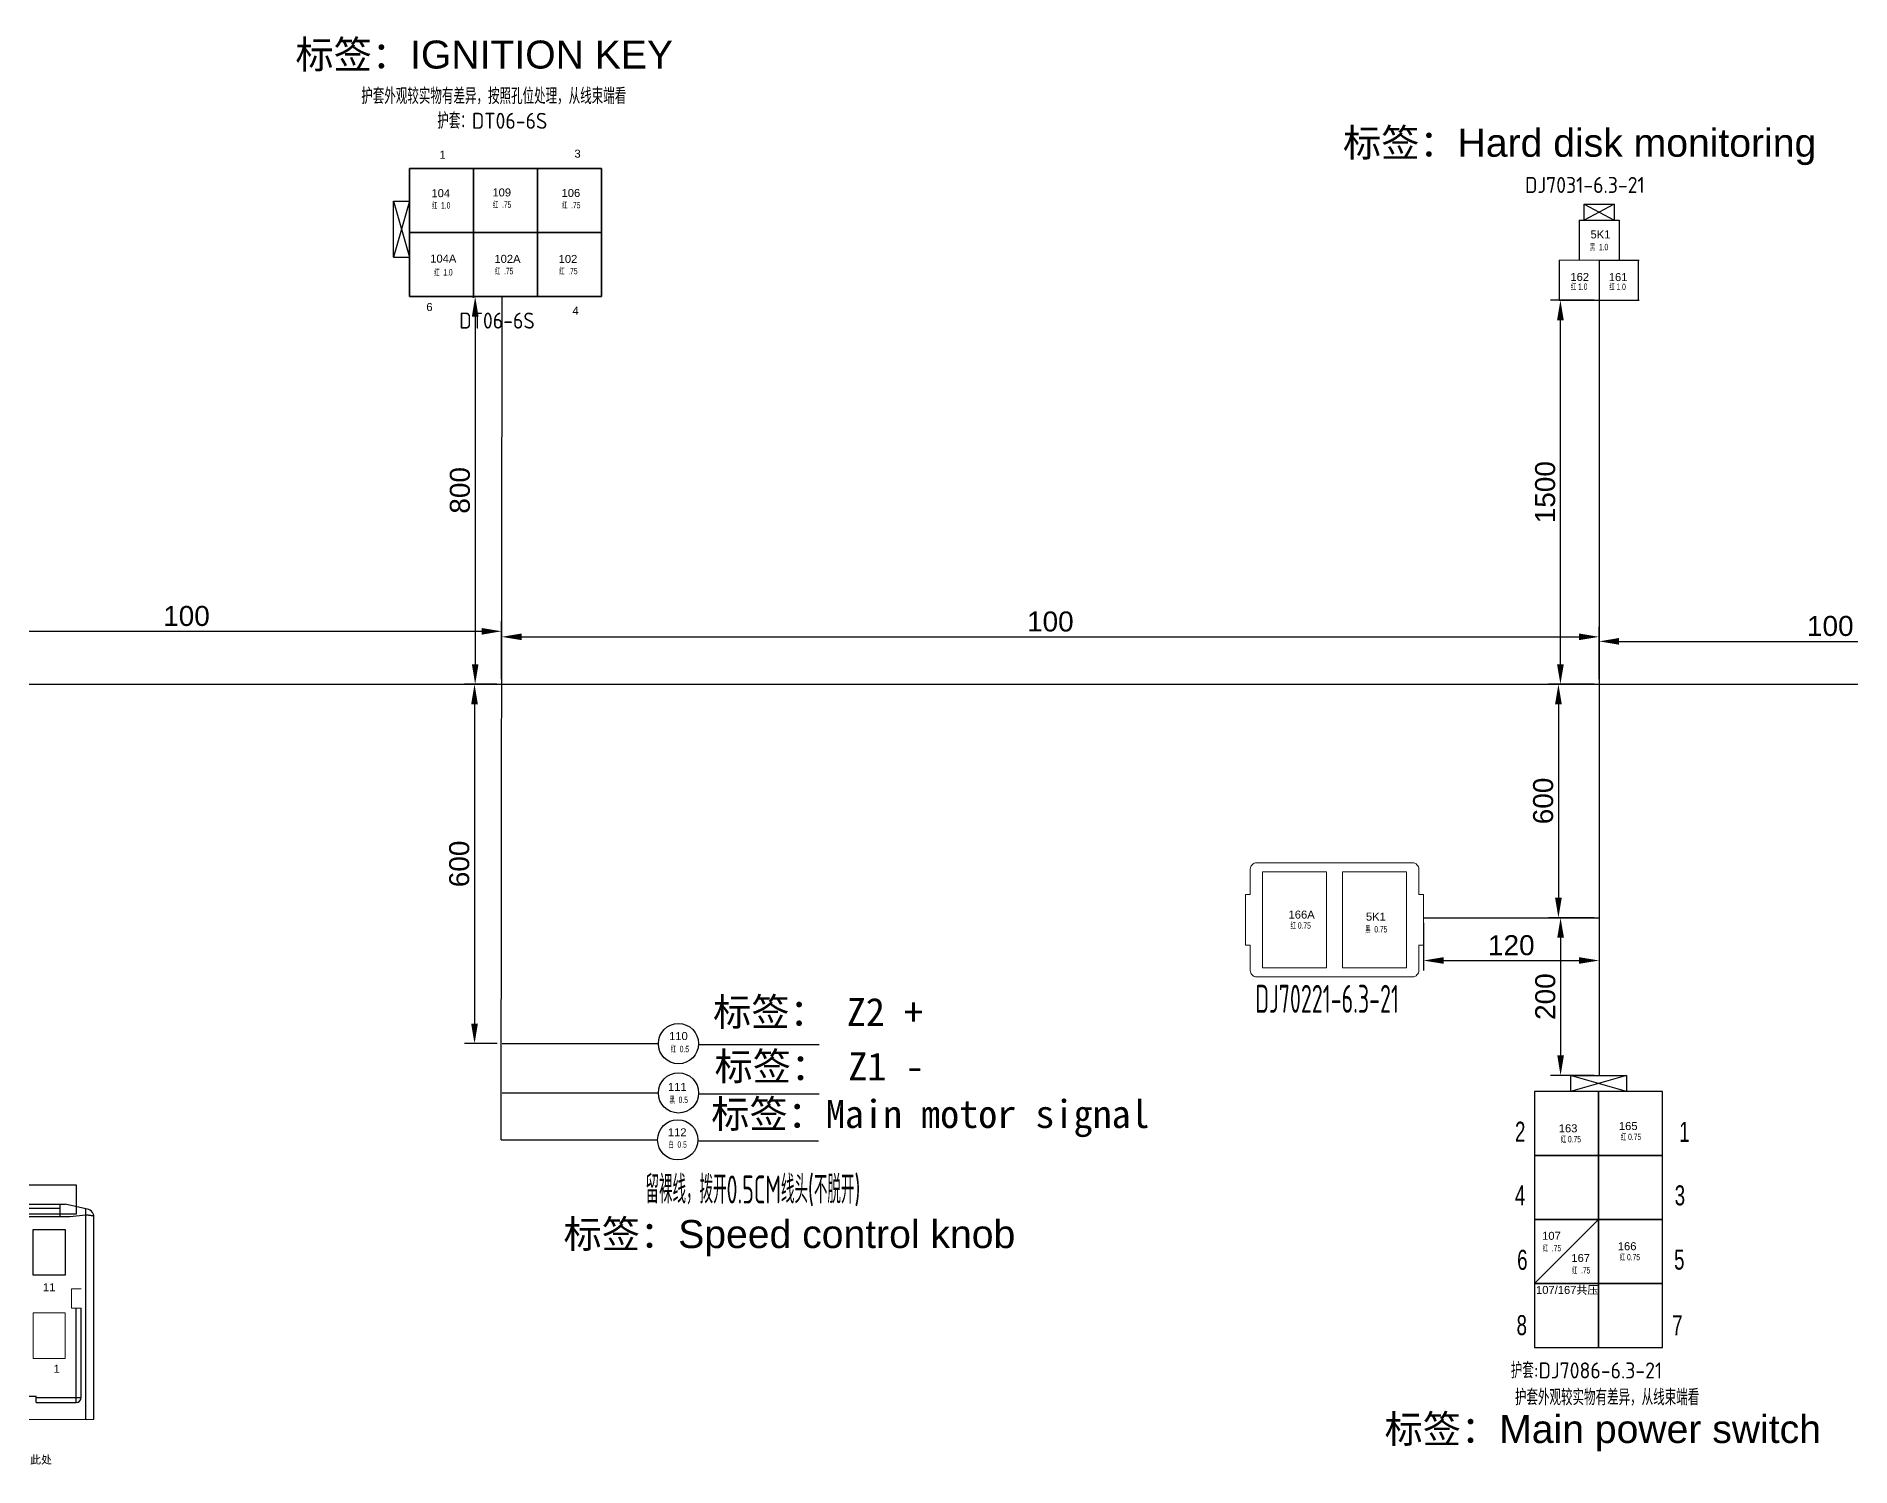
# Model space of a CAD drawing. Header units: millimetres. Extents: x 1762 to 3573, y 2019 to 2959.
# Drawn here: x 2346 to 2572.7, y 2234.4 to 2413.2 of the extents above; entities that cross this region are included whole.
import ezdxf

# ---------------------------------------------------------------- set-up
doc = ezdxf.new("R2010")
doc.units = ezdxf.units.MM
doc.layers.add('AM60', color=3, linetype='Continuous', lineweight=25)
doc.layers.add('护套层', color=3, linetype='Continuous', lineweight=0)
doc.layers.add('孔名层', color=1, linetype='Continuous')
doc.layers.add('线色线径', color=1, linetype='Continuous')
doc.styles.add('ISO Proportional', font='isocp.shx', dxfattribs={"bigfont": 'gbcbig.shx'})
doc.styles.get("Standard").update_dxf_attribs({"font": 'arial.ttf'})
doc.styles.add('技术要求及剖视用', font='gbenor.shx', dxfattribs={"width": 0.7, "bigfont": 'gbcbig.shx'})
doc.dimstyles.new('ISO-25', dxfattribs={"dimtxt": 2.5, "dimasz": 2.5, "dimexe": 1.25, "dimexo": 0.625, "dimtad": 1, "dimtxsty": 'Standard', "dimcen": 2.5, "dimadec": 0, "dimazin": 0, "dimtfac": 1, "dimtmove": 0, "dimatfit": 3, "dimfxl": 1, "dimarcsym": 0})

# ---------------------------------------------------------------- blocks, each defined once
blk = doc.blocks.new('A$C0bc29aab')
at = {"layer": 'AM60', "linetype": 'Continuous'}
for p, q in [((20.5, 37.62), (20.5, 41.22)), ((20.5, 41.22), (35.7, 41.22)), ((35.7, 41.22), (35.7, 37.62)), ((19.9, 38.22), (19.9, 40.62)), ((19.9, 40.62), (36.3, 40.62)), ((22.1, 31.22), (22.1, 39.22)), ((22.1, 39.22), (34.1, 39.22)), ((34.1, 38.62), (22.1, 38.62)), ((34.1, 39.22), (34.1, 31.22)), ((36.3, 40.62), (36.3, 38.22)), ((19.9, 38.22), (22.1, 38.22)), ((19.9, 34.17), (19.9, 37.28)), ((22.1, 37.28), (19.9, 37.28)), ((22.1, 36.74), (19.9, 36.74)), ((20.5, 37.62), (22.1, 37.62)), ((34.1, 38.02), (22.1, 38.02)), ((22.1, 37.82), (34.1, 37.82)), ((22.1, 36.76), (34.1, 36.76)), ((34.1, 38.22), (36.3, 38.22)), ((34.1, 37.62), (35.7, 37.62)), ((34.1, 37.28), (36.3, 37.28)), ((34.1, 36.74), (36.3, 36.74)), ((36.3, 37.28), (36.3, 34.17)), ((19.1, 31.22), (19.1, 35.22)), ((19.1, 34.82), (19.9, 34.82)), ((22.1, 34.17), (19.9, 34.17)), ((34.1, 34.17), (36.3, 34.17)), ((36.3, 34.82), (37.1, 34.82)), ((37.1, 31.22), (37.1, 35.22)), ((3.6, 32.82), (1, 32.22)), ((1, 32.22), (1, 5.78)), ((3.6, 32.82), (19.1, 32.82)), ((4.2, 31.22), (4.2, 32.82)), ((4.2, 32.32), (19.1, 32.32)), ((19.1, 33.82), (22.1, 33.82)), ((22.1, 32.77), (34.1, 32.77)), ((34.1, 33.82), (37.1, 33.82)), ((37.1, 32.82), (52.6, 32.82)), ((37.1, 32.32), (52, 32.32)), ((52, 31.22), (52, 32.82)), ((55.2, 32.22), (52.6, 32.82)), ((55.2, 5.94), (55.2, 32.22)), ((0, 31.22), (0, 5.78)), ((1.6, 31.42), (1, 31.42)), ((22.1, 31.22), (3, 31.22)), ((4.2, 31.61), (19.1, 31.61)), ((7.6, 26.82), (7.6, 29.62)), ((53.2, 31.22), (34.1, 31.22)), ((37.1, 31.61), (52, 31.61)), ((55.2, 31.42), (53.2, 31.22)), ((56.2, 5.94), (56.2, 31.22)), ((1.6, 22.22), (2.8, 22.22)), ((2.8, 22.22), (2.8, 19.82)), ((1.6, 19.82), (1.6, 8.62)), ((1.6, 19.82), (2.8, 19.82)), ((2.2, 19.82), (2.2, 8.02)), ((54, 8.02), (54, 19.82)), ((54.6, 8.62), (54.6, 19.82)), ((1.6, 8.62), (7.2, 8.62)), ((2.2, 8.02), (7.2, 8.02)), ((7.2, 8.02), (7.2, 8.82)), ((7.2, 8.82), (9, 8.82)), ((9, 8.02), (9, 8.82)), ((9, 8.62), (22.2, 8.62)), ((9, 8.02), (22.2, 8.02)), ((22.2, 8.82), (24, 8.82)), ((22.2, 8.02), (22.2, 8.82)), ((24, 8.02), (24, 8.82)), ((24, 8.62), (27.2, 8.62)), ((24, 8.02), (27.2, 8.02)), ((27.2, 8.82), (29, 8.82)), ((27.2, 8.02), (27.2, 8.82)), ((29, 8.02), (29, 8.82)), ((29, 8.62), (32.2, 8.62)), ((29, 8.02), (32.2, 8.02)), ((32.2, 8.82), (34, 8.82)), ((32.2, 8.02), (32.2, 8.82)), ((34, 8.02), (34, 8.82)), ((34, 8.62), (47.2, 8.62)), ((34, 8.02), (47.2, 8.02)), ((47.2, 8.82), (49, 8.82)), ((47.2, 8.02), (47.2, 8.82)), ((49, 8.02), (49, 8.82)), ((49, 8.62), (54.6, 8.62)), ((49, 8.02), (54, 8.02)), ((0, 5.78), (56.2, 5.94))]:
    blk.add_line(p, q, dxfattribs=at)
at = {"layer": 'AM60', "lineweight": 5}
for p, q in [((53.4, 22.22), (54.6, 22.22)), ((53.4, 19.82), (53.4, 22.22)), ((53.4, 19.82), (54.6, 19.82))]:
    blk.add_line(p, q, dxfattribs=at)
at = {"layer": 'AM60', "linetype": 'Continuous'}
for points in [[(1, 31.42), (19.1, 31.42), (19.1, 35.22), (1, 35.22)], [(54, 31.54), (37.1, 31.54), (37.1, 35.22), (54, 35.22)]]:
    blk.add_lwpolyline(points, close=True, dxfattribs=at)
at = {"layer": 'AM60'}
for points in [[(3.6, 29.62), (7.6, 29.62), (7.6, 23.92), (3.6, 23.92)], [(8.6, 29.62), (12.6, 29.62), (12.6, 23.92), (8.6, 23.92)], [(13.6, 29.62), (17.6, 29.62), (17.6, 23.92), (13.6, 23.92)], [(18.6, 29.62), (22.6, 29.62), (22.6, 23.92), (18.6, 23.92)], [(23.6, 29.62), (27.6, 29.62), (27.6, 23.92), (23.6, 23.92)], [(28.6, 29.62), (32.6, 29.62), (32.6, 23.92), (28.6, 23.92)], [(33.6, 29.62), (37.6, 29.62), (37.6, 23.92), (33.6, 23.92)], [(38.6, 29.62), (42.6, 29.62), (42.6, 23.92), (38.6, 23.92)], [(43.6, 29.62), (47.6, 29.62), (47.6, 23.92), (43.6, 23.92)], [(48.6, 29.62), (52.6, 29.62), (52.6, 23.92), (48.6, 23.92)], [(3.6, 19.22), (7.6, 19.22), (7.6, 13.52), (3.6, 13.52)], [(8.6, 19.22), (12.6, 19.22), (12.6, 13.52), (8.6, 13.52)], [(13.6, 19.22), (17.6, 19.22), (17.6, 13.52), (13.6, 13.52)], [(18.6, 19.22), (22.6, 19.22), (22.6, 13.52), (18.6, 13.52)], [(23.6, 19.22), (27.6, 19.22), (27.6, 13.52), (23.6, 13.52)], [(28.6, 19.22), (32.6, 19.22), (32.6, 13.52), (28.6, 13.52)]]:
    blk.add_lwpolyline(points, close=True, dxfattribs=at)
at = {"layer": 'AM60', "lineweight": 5}
for points in [[(33.6, 19.22), (37.6, 19.22), (37.6, 13.52), (33.6, 13.52)], [(38.6, 19.22), (42.6, 19.22), (42.6, 13.52), (38.6, 13.52)], [(43.6, 19.22), (47.6, 19.22), (47.6, 13.52), (43.6, 13.52)], [(48.6, 19.22), (52.6, 19.22), (52.6, 13.52), (48.6, 13.52)]]:
    blk.add_lwpolyline(points, close=True, dxfattribs=at)
at = {"layer": 'AM60', "linetype": 'Continuous'}
for centre, radius, start, end in [((20.5, 40.62), 0.6, 90, 180), ((35.7, 40.62), 0.6, 0, 90), ((20.5, 38.22), 0.6, 180, 270), ((35.7, 38.22), 0.6, 270, 0), ((1, 31.22), 1, 90, 180.0708), ((55.2, 31.22), 1, 359.9329, 90), ((2.2, 8.62), 0.6, 180, 270), ((54, 8.62), 0.6, 270, 0)]:
    blk.add_arc(centre, radius, start, end, dxfattribs=at)
for points, knots in [([(1, 31.42), (0.94, 31.42), (0.81, 31.42), (0.62, 31.41), (0.45, 31.39), (0.32, 31.37), (0.23, 31.35), (0.17, 31.34), (0.12, 31.32), (0.08, 31.3), (0.04, 31.28), (0.02, 31.27), (0, 31.25), (0, 31.23), (0, 31.22)], [0, 0, 0, 0, 0.187574, 0.367878, 0.533983, 0.679957, 0.743843, 0.800983, 0.851078, 0.893964, 0.92959, 0.958079, 0.980477, 1, 1, 1, 1]), ([(56.2, 31.22), (56.2, 31.23), (56.2, 31.25), (56.18, 31.27), (56.16, 31.28), (56.12, 31.3), (56.08, 31.32), (56.03, 31.34), (55.97, 31.35), (55.88, 31.37), (55.75, 31.39), (55.58, 31.41), (55.4, 31.42), (55.27, 31.42), (55.2, 31.42)], [0, 0, 0, 0, 0.019498, 0.041902, 0.070401, 0.106029, 0.148912, 0.199008, 0.25615, 0.320037, 0.466012, 0.632119, 0.812425, 1, 1, 1, 1])]:
    blk.add_open_spline(points, degree=3, knots=knots, dxfattribs=at)
at = {"layer": 'AM60', "color": 1}
for s, p in [('20', (4.81, 22.22)), ('11', (49.84, 21.92)), ('10', (4.59, 11.56)), ('1', (51.16, 11.73))]:
    blk.add_text(s, height=1, dxfattribs=at).set_placement(p)
at = {"layer": 'AM60', "color": 3, "style": 'ISO Proportional'}
blk.add_text('5557-20Y', height=2, dxfattribs=at).set_placement((21.97, -0.02))
blk = doc.blocks.new('A$C21147477')
at = {"color": 3}
for p, q in [((2.01, 12.02), (2.01, 20.02)), ((2.01, 20.02), (2.01, 12.02)), ((2.01, 12.02), (2.01, 20.02)), ((2.01, 20.02), (2.01, 12.02)), ((2.01, 20.02), (2.01, 12.02)), ((18.01, 20.02), (2.01, 20.02)), ((2.01, 20.02), (18.01, 20.02)), ((10.01, 3.87), (10.01, 20.02)), ((10.01, 20.02), (10.01, 3.87)), ((10.01, 3.87), (10.01, 20.02)), ((10.01, 20.02), (10.01, 3.87)), ((10.01, 20.02), (10.01, 3.87)), ((10.01, 3.87), (10.01, 20.02)), ((10.01, 20.02), (10.01, 3.87)), ((10.01, 3.87), (10.01, 20.02)), ((10.01, 20.02), (10.01, 3.87)), ((10.01, 20.02), (10.01, 3.87)), ((10.01, 3.87), (10.01, 20.02)), ((10.01, 20.02), (10.01, 3.87)), ((10.01, 3.87), (10.01, 20.02)), ((10.01, 20.02), (10.01, 3.87)), ((10.01, 20.02), (10.01, 4.02)), ((18.01, 12.02), (18.01, 20.02)), ((18.01, 20.02), (18.01, 12.02)), ((18.01, 12.02), (18.01, 20.02)), ((18.01, 20.02), (18.01, 12.02)), ((18.01, 20.02), (18.01, 12.02)), ((18.01, 12.02), (18.01, 20.02)), ((18.01, 20.02), (18.01, 12.02)), ((18.01, 12.02), (18.01, 20.02)), ((18.01, 20.02), (18.01, 12.02)), ((18.01, 20.02), (18.01, 12.02)), ((26.01, 20.02), (18.01, 20.02)), ((18.01, 20.02), (26.01, 20.02)), ((26.01, 12.02), (26.01, 20.02)), ((26.01, 20.02), (26.01, 12.02)), ((26.01, 12.02), (26.01, 20.02)), ((26.01, 20.02), (26.01, 12.02)), ((26.01, 20.02), (26.01, 12.02)), ((0, 15.94), (2, 8.94)), ((0, 8.94), (0, 15.94)), ((0, 15.94), (2, 15.94)), ((2, 15.94), (0, 8.94)), ((2.01, 4.02), (2.01, 12.02)), ((2.01, 12.02), (2.01, 4.02)), ((2.01, 4.02), (2.01, 12.02)), ((2.01, 12.02), (2.01, 4.02)), ((2.01, 12.02), (2.01, 4.02)), ((10.01, 12.02), (2.01, 12.02)), ((2.01, 12.02), (10.01, 12.02)), ((10.01, 12.02), (2.01, 12.02)), ((2.01, 12.02), (10.01, 12.02)), ((2.01, 12.02), (10.01, 12.02)), ((18.01, 12.02), (10.01, 12.02)), ((10.01, 12.02), (18.01, 12.02)), ((18.01, 12.02), (10.01, 12.02)), ((10.01, 12.02), (18.01, 12.02)), ((10.01, 12.02), (18.01, 12.02)), ((18.01, 4.02), (18.01, 12.02)), ((18.01, 12.02), (18.01, 4.02)), ((18.01, 4.02), (18.01, 12.02)), ((18.01, 12.02), (18.01, 4.02)), ((18.01, 12.02), (18.01, 4.02)), ((18.01, 4.02), (18.01, 12.02)), ((18.01, 12.02), (18.01, 4.02)), ((18.01, 4.02), (18.01, 12.02)), ((18.01, 12.02), (18.01, 4.02)), ((18.01, 12.02), (18.01, 4.02)), ((26.01, 12.02), (18.01, 12.02)), ((18.01, 12.02), (26.01, 12.02)), ((26.01, 12.02), (18.01, 12.02)), ((18.01, 12.02), (26.01, 12.02)), ((18.01, 12.02), (26.01, 12.02)), ((26.01, 4.02), (26.01, 12.02)), ((26.01, 12.02), (26.01, 4.02)), ((26.01, 4.02), (26.01, 12.02)), ((26.01, 12.02), (26.01, 4.02)), ((26.01, 12.02), (26.01, 4.02)), ((0, 8.94), (2, 8.94)), ((10.01, 4.02), (2.01, 4.02)), ((2.01, 4.02), (10.01, 4.02)), ((2.01, 4.02), (10.01, 4.02)), ((18.01, 4.02), (10.01, 4.02)), ((10.01, 4.02), (18.01, 4.02)), ((10.01, 4.02), (18.01, 4.02)), ((26.01, 4.02), (18.01, 4.02)), ((18.01, 4.02), (26.01, 4.02)), ((18.01, 4.02), (26.01, 4.02))]:
    blk.add_line(p, q, dxfattribs=at)
at = {"layer": 'AM60', "color": 3, "style": 'ISO Proportional'}
blk.add_text('DT06-6S', height=2, dxfattribs=at).set_placement((8.22, 0.01))
blk = doc.blocks.new('A$C5ac91eaa')
blk.add_blockref('A$C21147477', (0, 0))
at = {"layer": 'AM60', "color": 1}
for s, p in [('1', (5.75, 21.25)), ('3', (22.62, 21.38)), ('6', (4.11, 2.21)), ('4', (22.36, 1.74))]:
    blk.add_text(s, height=1, dxfattribs=at).set_placement(p)
blk = doc.blocks.new('A$Cd942ce74')
at = {"color": 3}
for p, q in [((2.46, 32), (2.46, 24)), ((10.46, 32), (2.46, 32)), ((13.96, 34), (6.96, 32)), ((6.96, 34), (13.96, 34)), ((6.96, 34), (6.96, 32)), ((13.96, 32), (6.96, 34)), ((10.46, 24), (10.46, 32)), ((10.46, 32), (10.46, 24)), ((18.46, 32), (10.46, 32)), ((13.96, 34), (13.96, 32)), ((18.46, 24), (18.46, 32)), ((2.46, 24), (2.46, 16)), ((10.46, 24), (2.46, 24)), ((2.46, 24), (10.46, 24)), ((10.46, 16), (10.46, 24)), ((10.46, 24), (10.46, 16)), ((18.46, 24), (10.46, 24)), ((10.46, 24), (18.46, 24)), ((18.46, 16), (18.46, 24)), ((2.46, 16), (2.46, 8)), ((10.46, 16), (2.46, 16)), ((2.46, 16), (10.46, 16)), ((10.46, 8), (10.46, 16)), ((10.46, 16), (10.46, 8)), ((18.46, 16), (10.46, 16)), ((10.46, 16), (18.46, 16)), ((18.46, 8), (18.46, 16)), ((2.46, 8), (2.46, 0)), ((10.46, 8), (2.46, 8)), ((2.46, 8), (10.46, 8)), ((10.46, 0), (10.46, 8)), ((10.46, 8), (10.46, 0)), ((18.46, 8), (10.46, 8)), ((10.46, 8), (18.46, 8)), ((18.46, 0), (18.46, 8)), ((2.46, 0), (10.46, 0)), ((10.46, 0), (18.46, 0))]:
    blk.add_line(p, q, dxfattribs=at)
at = {"layer": '孔名层', "color": 1, "width": 0.67}
for s, p in [('2', (0.01, 25.72)), ('1', (20.53, 25.7)), ('4', (0, 17.77)), ('3', (19.97, 17.76)), ('6', (0.28, 9.7)), ('5', (19.89, 9.73)), ('8', (0.21, 1.54)), ('7', (19.65, 1.53))]:
    blk.add_text(s, height=2.5, dxfattribs=at).set_placement(p)
blk = doc.blocks.new('DJ70221-6_3-21-Out2151913532')
for points in [[(10.54, 10.29), (10.54, 13.45, 0.414214), (9.74, 14.25), (-9.74, 14.25, 0.414214), (-10.54, 13.45), (-10.54, 10.29)], [(-10.54, 3.96), (-10.54, 0.8, 0.414214), (-9.74, 0), (9.74, 0, 0.414214), (10.54, 0.8), (10.54, 3.96)]]:
    blk.add_lwpolyline(points, format="xyb")
for points in [[(-1, 1.12), (-9, 1.12), (-9, 13.12), (-1, 13.12)], [(9, 1.12), (1, 1.12), (1, 13.12), (9, 13.12)]]:
    blk.add_lwpolyline(points, close=True)
for points in [[(-10.54, 3.96), (-11.12, 3.96), (-11.12, 10.29), (-10.54, 10.29)], [(10.54, 3.96), (11.12, 3.96), (11.12, 10.29), (10.54, 10.29)]]:
    blk.add_lwpolyline(points)
at = {"layer": '护套层', "style": '技术要求及剖视用', "width": 0.67}
for tag, p, flags in [('备注', (-9.5, 40), 8), ('标号', (-9.5, 36), 8), ('功能', (-10, 32), 8), ('英文功能', (-10, 28), 8), ('编号', (-21, 24), 8), ('护套号', (-10, 24), 8), ('颜色', (11, 24), 9), ('厂家', (13, 24), 9), ('端子', (15, 24), 9), ('统计到BOM', (11, 22), 9), ('客户代号', (-21, 20), 8), ('配件', (-10, 20), 8), ('配置', (11, 20), 9), ('编码', (13, 20), 9), ('防水栓', (15, 20), 9), ('工序', (11, 18), 9), ('工位', (13, 18), 9), ('设计软件', (17.76, 18), 9), ('附件', (-10, 16), 8), ('视图', (11, 16), 9), ('方向', (13, 16), 9), ('盲栓', (15, 16), 9)]:
    blk.add_attdef(tag, p, '', height=3.5, dxfattribs=dict(at, flags=flags))
blk = doc.blocks.new('*D233')
at = {"color": 0, "lineweight": -2, "transparency": 16777216}
for p, q in [((2325.34, 2332.85), (2325.34, 2340.09)), ((2327.84, 2338.84), (2401.62, 2338.84)), ((2404.12, 2332.85), (2404.12, 2340.09))]:
    blk.add_line(p, q, dxfattribs=at)
at = {"color": 0, "transparency": 16777216}
for points in [[(2327.84, 2339.25), (2327.84, 2338.42), (2325.34, 2338.84)], [(2401.62, 2339.25), (2401.62, 2338.42), (2404.12, 2338.84)]]:
    blk.add_solid(points, dxfattribs=at)
at = {"layer": 'Defpoints', "color": 0, "transparency": 16777216}
for p in [(2404.12, 2338.84), (2325.34, 2332.22), (2404.12, 2332.22)]:
    blk.add_point(p, dxfattribs=at)
at = {"color": 3, "transparency": 16777216, "insert": (2364.73, 2340.74), "char_height": 2.5, "attachment_point": 5}
blk.add_mtext('100', dxfattribs=at)
blk = doc.blocks.new('*D234')
at = {"color": 0, "lineweight": -2, "transparency": 16777216}
for p, q in [((2404.12, 2332.85), (2404.12, 2339.4)), ((2406.62, 2338.15), (2538.78, 2338.15)), ((2541.28, 2332.85), (2541.28, 2339.4))]:
    blk.add_line(p, q, dxfattribs=at)
at = {"color": 0, "transparency": 16777216}
for points in [[(2406.62, 2338.56), (2406.62, 2337.73), (2404.12, 2338.15)], [(2538.78, 2338.56), (2538.78, 2337.73), (2541.28, 2338.15)]]:
    blk.add_solid(points, dxfattribs=at)
at = {"layer": 'Defpoints', "color": 0, "transparency": 16777216}
for p in [(2541.28, 2338.15), (2404.12, 2332.22), (2541.28, 2332.22)]:
    blk.add_point(p, dxfattribs=at)
at = {"color": 3, "transparency": 16777216, "insert": (2472.7, 2340.05), "char_height": 2.5, "attachment_point": 5}
blk.add_mtext('100', dxfattribs=at)
blk = doc.blocks.new('*D235')
at = {"color": 0, "lineweight": -2, "transparency": 16777216}
for p, q in [((2403.54, 2380.69), (2399.56, 2380.69)), ((2400.81, 2378.19), (2400.81, 2334.72)), ((2403.5, 2332.22), (2399.56, 2332.22))]:
    blk.add_line(p, q, dxfattribs=at)
at = {"color": 0, "transparency": 16777216}
for points in [[(2400.4, 2378.19), (2401.23, 2378.19), (2400.81, 2380.69)], [(2400.4, 2334.72), (2401.23, 2334.72), (2400.81, 2332.22)]]:
    blk.add_solid(points, dxfattribs=at)
at = {"layer": 'Defpoints', "color": 0, "transparency": 16777216}
for p in [(2404.16, 2380.69), (2400.81, 2332.22), (2404.12, 2332.22)]:
    blk.add_point(p, dxfattribs=at)
at = {"color": 3, "transparency": 16777216, "insert": (2398.91, 2356.46), "char_height": 2.5, "attachment_point": 5, "rotation": 90}
blk.add_mtext('800', dxfattribs=at)
blk = doc.blocks.new('*D236')
at = {"color": 0, "lineweight": -2, "transparency": 16777216}
for p, q in [((2403.5, 2332.22), (2399.48, 2332.22)), ((2400.73, 2329.72), (2400.73, 2289.79)), ((2403.54, 2287.29), (2399.48, 2287.29))]:
    blk.add_line(p, q, dxfattribs=at)
at = {"color": 0, "transparency": 16777216}
for points in [[(2400.31, 2329.72), (2401.15, 2329.72), (2400.73, 2332.22)], [(2400.31, 2289.79), (2401.15, 2289.79), (2400.73, 2287.29)]]:
    blk.add_solid(points, dxfattribs=at)
at = {"layer": 'Defpoints', "color": 0, "transparency": 16777216}
for p in [(2404.12, 2332.22), (2400.73, 2287.29), (2404.16, 2287.29)]:
    blk.add_point(p, dxfattribs=at)
at = {"color": 3, "transparency": 16777216, "insert": (2398.83, 2309.76), "char_height": 2.5, "attachment_point": 5, "rotation": 90}
blk.add_mtext('600', dxfattribs=at)
blk = doc.blocks.new('*D237')
at = {"color": 0, "lineweight": -2, "transparency": 16777216}
for p, q in [((2540.66, 2332.22), (2534.95, 2332.22)), ((2536.2, 2329.72), (2536.2, 2305.53)), ((2540.66, 2303.03), (2534.95, 2303.03))]:
    blk.add_line(p, q, dxfattribs=at)
at = {"color": 0, "transparency": 16777216}
for points in [[(2535.78, 2329.72), (2536.62, 2329.72), (2536.2, 2332.22)], [(2535.78, 2305.53), (2536.62, 2305.53), (2536.2, 2303.03)]]:
    blk.add_solid(points, dxfattribs=at)
at = {"layer": 'Defpoints', "color": 0, "transparency": 16777216}
for p in [(2541.28, 2332.22), (2536.2, 2303.03), (2541.28, 2303.03)]:
    blk.add_point(p, dxfattribs=at)
at = {"color": 3, "transparency": 16777216, "insert": (2534.3, 2317.63), "char_height": 2.5, "attachment_point": 5, "rotation": 90}
blk.add_mtext('600', dxfattribs=at)
blk = doc.blocks.new('*D238')
at = {"color": 0, "lineweight": -2, "transparency": 16777216}
for p, q in [((2519.34, 2302.41), (2519.34, 2296.43)), ((2541.28, 2302.41), (2541.28, 2296.43)), ((2521.84, 2297.68), (2538.78, 2297.68))]:
    blk.add_line(p, q, dxfattribs=at)
at = {"color": 0, "transparency": 16777216}
for points in [[(2521.84, 2298.1), (2521.84, 2297.27), (2519.34, 2297.68)], [(2538.78, 2298.1), (2538.78, 2297.27), (2541.28, 2297.68)]]:
    blk.add_solid(points, dxfattribs=at)
at = {"layer": 'Defpoints', "color": 0, "transparency": 16777216}
for p in [(2519.34, 2303.03), (2541.28, 2303.03), (2541.28, 2297.68)]:
    blk.add_point(p, dxfattribs=at)
at = {"color": 3, "transparency": 16777216, "insert": (2530.31, 2299.58), "char_height": 2.5, "attachment_point": 5}
blk.add_mtext('120', dxfattribs=at)
blk = doc.blocks.new('*D239')
at = {"color": 0, "lineweight": -2, "transparency": 16777216}
for p, q in [((2540.66, 2303.03), (2535.22, 2303.03)), ((2536.47, 2300.53), (2536.47, 2285.81)), ((2540.66, 2283.31), (2535.22, 2283.31))]:
    blk.add_line(p, q, dxfattribs=at)
at = {"color": 0, "transparency": 16777216}
for points in [[(2536.06, 2300.53), (2536.89, 2300.53), (2536.47, 2303.03)], [(2536.06, 2285.81), (2536.89, 2285.81), (2536.47, 2283.31)]]:
    blk.add_solid(points, dxfattribs=at)
at = {"layer": 'Defpoints', "color": 0, "transparency": 16777216}
for p in [(2541.28, 2303.03), (2536.47, 2283.31), (2541.28, 2283.31)]:
    blk.add_point(p, dxfattribs=at)
at = {"color": 3, "transparency": 16777216, "insert": (2534.57, 2293.17), "char_height": 2.5, "attachment_point": 5, "rotation": 90}
blk.add_mtext('200', dxfattribs=at)
blk = doc.blocks.new('*D240')
at = {"color": 0, "lineweight": -2, "transparency": 16777216}
for p, q in [((2540.66, 2380.23), (2535.2, 2380.23)), ((2536.45, 2334.72), (2536.45, 2377.73)), ((2540.66, 2332.22), (2535.2, 2332.22))]:
    blk.add_line(p, q, dxfattribs=at)
at = {"color": 0, "transparency": 16777216}
for points in [[(2536.03, 2377.73), (2536.87, 2377.73), (2536.45, 2380.23)], [(2536.03, 2334.72), (2536.87, 2334.72), (2536.45, 2332.22)]]:
    blk.add_solid(points, dxfattribs=at)
at = {"layer": 'Defpoints', "color": 0, "transparency": 16777216}
for p in [(2536.45, 2380.23), (2541.28, 2380.23), (2541.28, 2332.22)]:
    blk.add_point(p, dxfattribs=at)
at = {"color": 3, "transparency": 16777216, "insert": (2534.55, 2356.23), "char_height": 2.5, "attachment_point": 5, "rotation": 90}
blk.add_mtext('1500', dxfattribs=at)
blk = doc.blocks.new('*D241')
at = {"color": 0, "lineweight": -2, "transparency": 16777216}
for p, q in [((2541.28, 2332.85), (2541.28, 2338.83)), ((2599.08, 2332.85), (2599.08, 2338.83)), ((2543.78, 2337.58), (2596.58, 2337.58))]:
    blk.add_line(p, q, dxfattribs=at)
at = {"color": 0, "transparency": 16777216}
for points in [[(2543.78, 2338), (2543.78, 2337.17), (2541.28, 2337.58)], [(2596.58, 2338), (2596.58, 2337.17), (2599.08, 2337.58)]]:
    blk.add_solid(points, dxfattribs=at)
at = {"layer": 'Defpoints', "color": 0, "transparency": 16777216}
for p in [(2599.08, 2337.58), (2541.28, 2332.22), (2599.08, 2332.22)]:
    blk.add_point(p, dxfattribs=at)
at = {"color": 3, "transparency": 16777216, "insert": (2570.18, 2339.49), "char_height": 2.5, "attachment_point": 5}
blk.add_mtext('100', dxfattribs=at)

msp = doc.modelspace()

# ---------------------------------------------------------------- linework, layer by layer
for p, q in [((2404.07, 2275.263), (2404.165, 2380.691)), ((2541.281, 2380.232), (2541.281, 2283.311)), ((2247.015, 2332.224), (3214.505, 2332.224)), ((2519.336, 2303.032), (2541.281, 2303.032))]:
    msp.add_line(p, q)
at = {"color": 3}
for p, q in [((2404.165, 2287.29), (2423.707, 2287.29)), ((2428.73, 2287.165), (2443.805, 2287.165)), ((2404.165, 2281.125), (2423.707, 2281.125)), ((2428.731, 2280.999), (2443.806, 2280.999)), ((2404.07, 2275.263), (2423.612, 2275.263)), ((2428.635, 2275.137), (2443.71, 2275.137)), ((2541.217, 2265.311), (2533.217, 2257.311))]:
    msp.add_line(p, q, dxfattribs=at)
for centre in [(2426.22, 2287.29), (2426.221, 2281.125), (2426.125, 2275.263)]:
    msp.add_circle(centre, 2.513, dxfattribs=at)
at = {"layer": 'AM60'}
for p, q in [((2538.781, 2390.232), (2543.781, 2390.232)), ((2538.781, 2390.232), (2538.781, 2385.232)), ((2539.407, 2390.232), (2539.407, 2392.232)), ((2539.407, 2392.232), (2543.156, 2392.232)), ((2539.407, 2392.232), (2543.156, 2390.232)), ((2543.156, 2392.232), (2539.407, 2390.232)), ((2543.156, 2392.232), (2543.156, 2390.232)), ((2543.781, 2390.232), (2543.781, 2385.232)), ((2536.281, 2385.232), (2536.281, 2380.232)), ((2541.281, 2385.232), (2541.281, 2380.232)), ((2541.281, 2385.232), (2546.281, 2385.232)), ((2546.161, 2385.232), (2546.161, 2380.232)), ((2536.281, 2380.232), (2541.281, 2380.232)), ((2541.281, 2380.232), (2546.281, 2380.232))]:
    msp.add_line(p, q, dxfattribs=at)
at = {"layer": 'AM60', "lineweight": 5}
msp.add_line((2536.281, 2385.232), (2541.281, 2385.232), dxfattribs=at)

# ---------------------------------------------------------------- block references
for name, p in [('A$C5ac91eaa', (2390.599, 2376.67)), ('A$Cd942ce74', (2530.761, 2249.311)), ('A$C0bc29aab', (2296.953, 2234.417))]:
    msp.add_blockref(name, p)
at = {"layer": '护套层'}
ref = msp.add_blockref('DJ70221-6_3-21-Out2151913532', (2508.219, 2295.644), dxfattribs=at)
ref.add_attrib('护套号', 'DJ70221-6.3-21', (2498.312, 2291.144), dxfattribs={"height": 3.5, "style": '技术要求及剖视用', "width": 0.67})

# ---------------------------------------------------------------- texts
at = {"layer": 'AM60', "color": 3, "style": 'ISO Proportional'}
for s, p in [('护套外观较实物有差异，按照孔位处理，从线束端看', (2386.574, 2404.747)), ('护套：DT06-6S', (2396.075, 2401.656)), ('护套:DJ7086-6.3-21', (2530.25, 2245.436)), ('护套外观较实物有差异，从线束端看', (2530.761, 2242.077))]:
    msp.add_text(s, height=2, dxfattribs=at).set_placement(p)
at = {"layer": 'AM60', "lineweight": 5}
for s, p in [('104', (2395.351, 2393.109)), ('109', (2402.967, 2393.203)), ('106', (2411.607, 2393.136)), ('104A', (2395.194, 2384.93)), ('102A', (2403.22, 2384.9)), ('102', (2411.244, 2384.891)), ('162', (2537.697, 2382.636)), ('161', (2542.496, 2382.62)), ('166A', (2502.476, 2302.922)), ('110', (2425.047, 2287.739)), ('111', (2424.909, 2281.388)), ('163', (2536.242, 2276.205)), ('165', (2543.762, 2276.492)), ('112', (2424.898, 2275.704)), ('107', (2534.166, 2262.766)), ('167', (2537.817, 2259.994)), ('166', (2543.623, 2261.464)), ('107/167共压', (2533.401, 2255.997))]:
    msp.add_text(s, height=1, dxfattribs=at).set_placement(p)
at = {"layer": 'AM60', "attachment_point": 1}
for s, width, heights, insert, char_height in [('{\\fSimSun|b0|i0|c134|p2;\\C3;标签：\\fArial|b0|i0|c0|p34;IGNITION KEY}', 66.92058, [35.837], (2378.349, 2412.691), 3.5), ('{\\fSimSun|b0|i0|c134|p2;\\C3;标签：\\fArial|b0|i0|c0|p34;Hard disk monitoring}', 66.92058, [35.837], (2509.277, 2401.666), 3.5), ('{\\Fisocp,gbcbig|c134;\\C3;DJ7031-6.3-21}', 36.31, [0], (2532.029, 2395.636), 2), ('{\\fSimSun|b0|i0|c134|p2;\\C3;标签： Z2 +}', 61.38206, [0], (2430.554, 2293.006), 3.5), ('{\\fSimSun|b0|i0|c134|p2;\\C3;标签： Z1 -}', 50.04824, [0], (2430.736, 2286.195), 3.5), ('{\\fSimSun|b0|i0|c134|p2;\\C3;标签：Main motor signal}', 62.06786, [0], (2430.319, 2280.246), 3.5), ('{\\fSimSun|b0|i0|c134|p2;\\C3;标签：\\fArial|b0|i0|c0|p34;Speed control knob}', 61.38206, [0], (2411.865, 2265.238), 3.5), ('{\\fSimSun|b0|i0|c134|p2;\\C3;标签：\\fArial|b0|i0|c0|p34;Main power switch}', 66.92058, [35.837], (2514.478, 2240.865), 3.5)]:
    msp.add_mtext_dynamic_manual_height_columns(s, width=width, gutter_width=12.5, heights=heights, dxfattribs=dict(at, insert=insert, char_height=char_height))
at = {"layer": 'AM60', "lineweight": 5, "char_height": 1, "attachment_point": 1}
for s, insert, width in [('5K1', (2540.213, 2388.957), 2.90576), ('5K1', (2512.143, 2303.669), 2.90576), ('CAH9{\\fSimSun|b0|i0|c134|p2;屏蔽层到此处}', (2335.998, 2235.767), 12.85615)]:
    msp.add_mtext(s, dxfattribs=dict(at, insert=insert, width=width))
at = {"layer": '护套层', "style": '技术要求及剖视用', "width": 0.67, "flags": 9}
msp.add_attdef('留裸线，拨开0.5CM线头(不脱开)', (2422.1, 2267.308), '泽泰软件', height=3.5, dxfattribs=at)
at = {"layer": '线色线径', "lineweight": 5, "width": 0.6}
for s, p in [('红  1.0', (2395.413, 2391.689)), ('红  .75', (2403.029, 2391.783)), ('红  .75', (2411.669, 2391.716)), ('黑  1.0', (2540.122, 2386.477)), ('红  1.0', (2395.685, 2383.317)), ('红  .75', (2403.282, 2383.48)), ('红  .75', (2411.306, 2383.471)), ('红 1.0', (2537.759, 2381.522)), ('红 1.0', (2542.558, 2381.506)), ('红 0.75', (2502.722, 2301.665)), ('黑  0.75', (2512.052, 2301.189)), ('红  0.5', (2425.241, 2286.219)), ('黑  0.5', (2425.103, 2279.868)), ('白  0.5', (2424.961, 2274.284)), ('红 0.75', (2536.488, 2274.948)), ('红 0.75', (2544.008, 2275.235)), ('红  .75', (2534.242, 2261.328)), ('红 0.75', (2543.869, 2260.208)), ('红  .75', (2537.892, 2258.556))]:
    msp.add_text(s, height=0.8, dxfattribs=at).set_placement(p)

# ---------------------------------------------------------------- dimensions: what is measured, and where the dimension line sits
at = {"color": 1}
for base, p1, p2, text, picture, middle in [((2400.814, 2332.224), (2404.165, 2380.691), (2404.121, 2332.224), '800', '*D235', (2398.912, 2356.457)), ((2536.449, 2380.232), (2541.281, 2332.224), (2541.281, 2380.232), '1500', '*D240', (2534.547, 2356.228)), ((2400.73, 2287.29), (2404.121, 2332.224), (2404.165, 2287.29), '600', '*D236', (2398.829, 2309.757)), ((2536.199, 2303.032), (2541.281, 2332.224), (2541.281, 2303.032), '600', '*D237', (2534.298, 2317.628)), ((2536.474, 2283.311), (2541.281, 2303.032), (2541.281, 2283.311), '200', '*D239', (2534.572, 2293.171))]:
    dim = msp.add_linear_dim(base=base, p1=p1, p2=p2, angle=90, text=text, dimstyle='ISO-25', override={"dimclrt": 3}, dxfattribs=at)
    dim.commit()
    dim.dimension.update_dxf_attribs({"geometry": picture, "text_midpoint": middle})
for base, p1, p2, text, picture, middle in [((2404.121, 2338.838), (2325.343, 2332.224), (2404.121, 2332.224), '100', '*D233', (2364.732, 2340.739)), ((2541.281, 2338.148), (2404.121, 2332.224), (2541.281, 2332.224), '100', '*D234', (2472.701, 2340.049)), ((2599.077, 2337.584), (2541.281, 2332.224), (2599.077, 2332.224), '100', '*D241', (2570.179, 2339.486)), ((2541.281, 2297.682), (2519.336, 2303.032), (2541.281, 2303.032), '120', '*D238', (2530.309, 2299.583))]:
    dim = msp.add_linear_dim(base=base, p1=p1, p2=p2, text=text, dimstyle='ISO-25', override={"dimclrt": 3}, dxfattribs=at)
    dim.commit()
    dim.dimension.update_dxf_attribs({"geometry": picture, "text_midpoint": middle})

doc.saveas('drawing.dxf')
